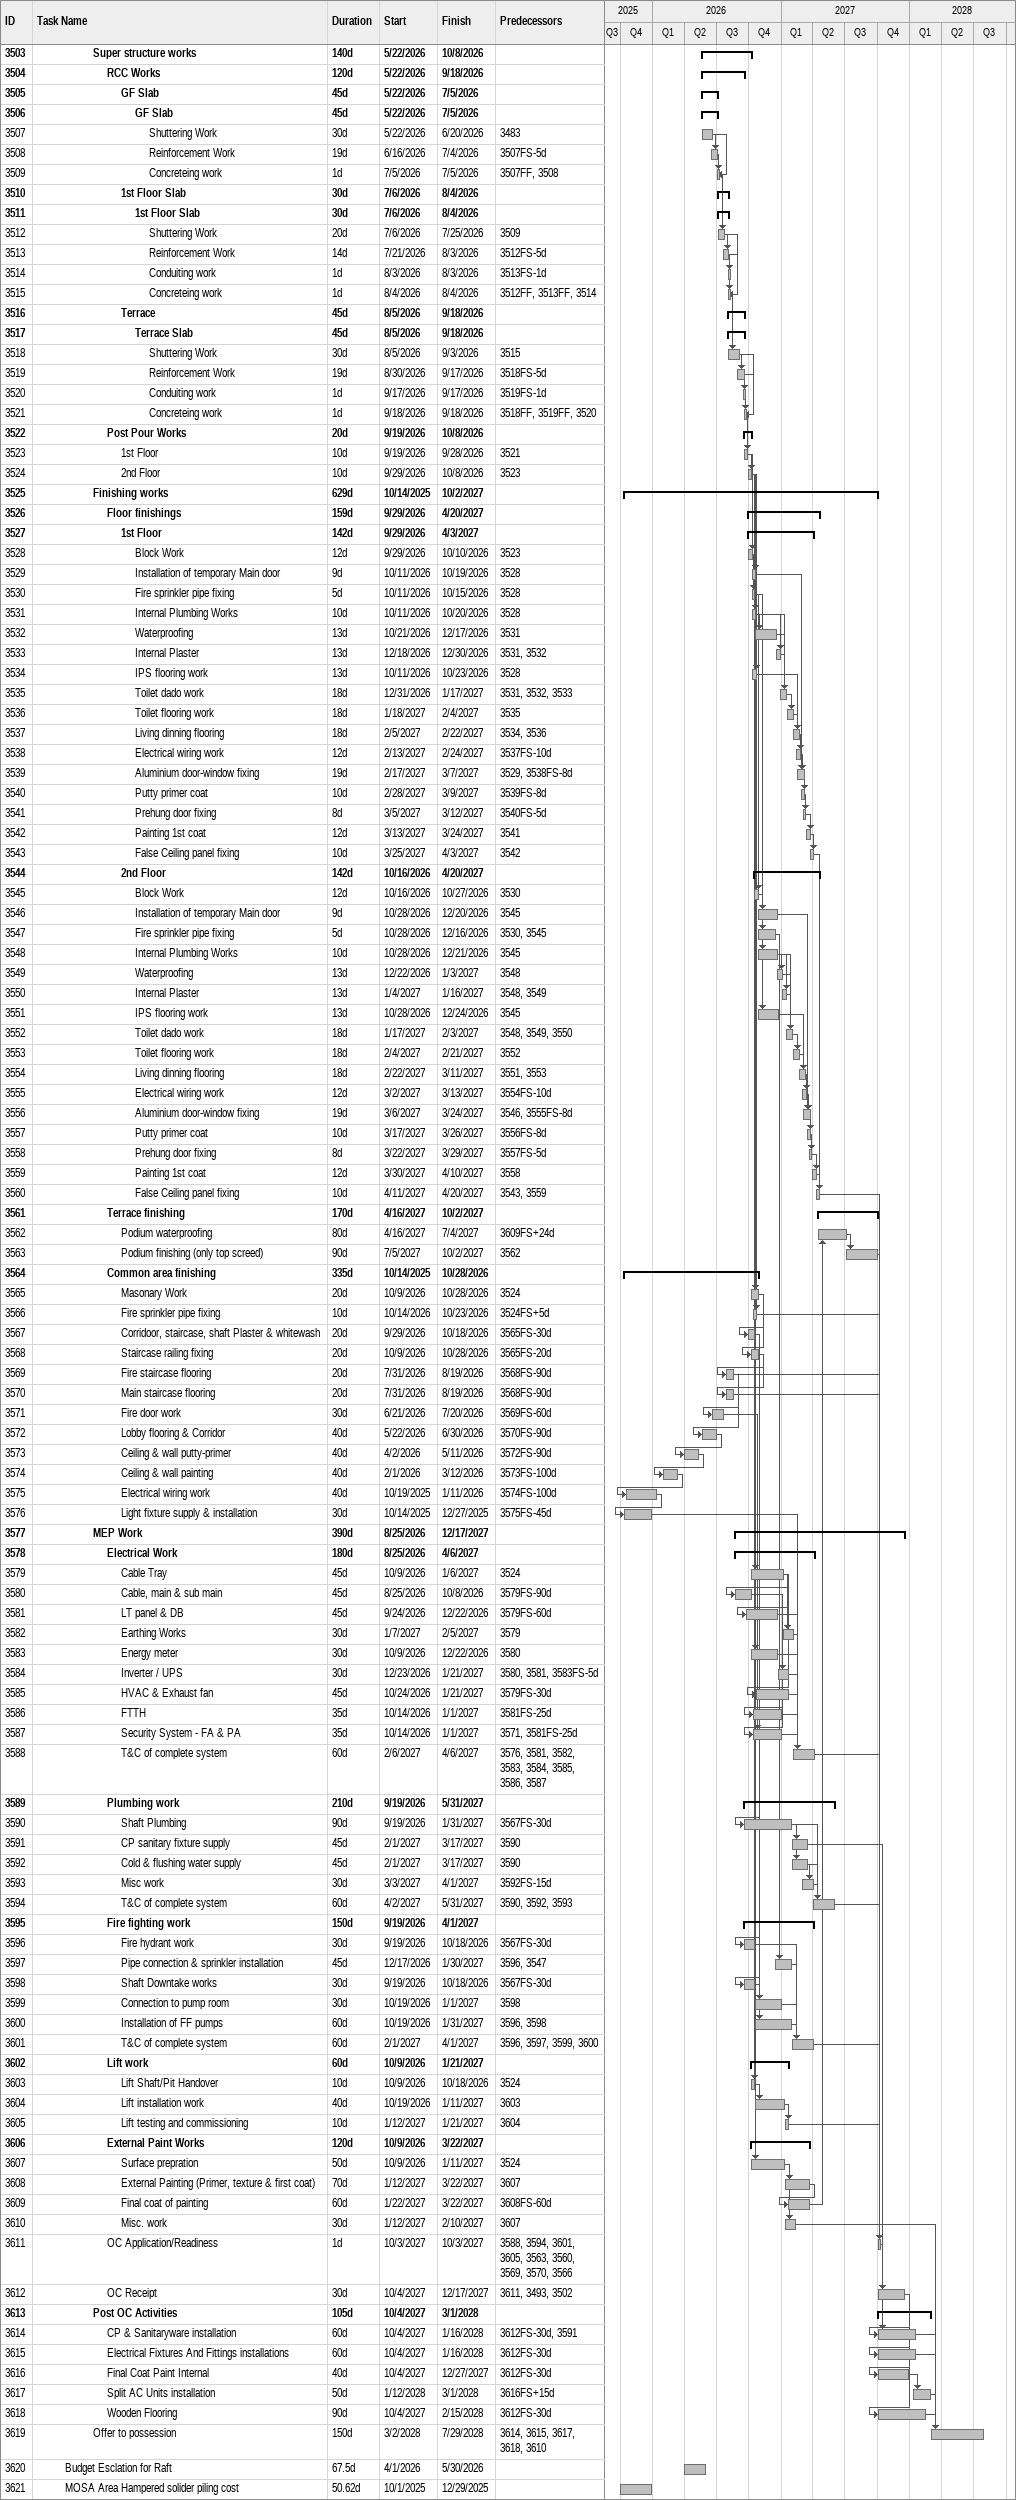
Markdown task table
| ID | Level | Task | Duration | Start | Finish | Predecessors |
|---|---|---|---|---|---|---|
| 3503 | 5 | **Super structure works** | 140d | 2026-05-22 | 2026-10-08 |  |
| 3504 | 6 | **RCC Works** | 120d | 2026-05-22 | 2026-09-18 |  |
| 3505 | 7 | **GF Slab** | 45d | 2026-05-22 | 2026-07-05 |  |
| 3506 | 8 | **GF Slab** | 45d | 2026-05-22 | 2026-07-05 |  |
| 3507 | 9 | Shuttering Work | 30d | 2026-05-22 | 2026-06-20 | 3483 |
| 3508 | 9 | Reinforcement Work | 19d | 2026-06-16 | 2026-07-04 | 3507FS-5d |
| 3509 | 9 | Concreteing work | 1d | 2026-07-05 | 2026-07-05 | 3507FF, 3508 |
| 3510 | 7 | **1st Floor Slab** | 30d | 2026-07-06 | 2026-08-04 |  |
| 3511 | 8 | **1st Floor Slab** | 30d | 2026-07-06 | 2026-08-04 |  |
| 3512 | 9 | Shuttering Work | 20d | 2026-07-06 | 2026-07-25 | 3509 |
| 3513 | 9 | Reinforcement Work | 14d | 2026-07-21 | 2026-08-03 | 3512FS-5d |
| 3514 | 9 | Conduiting work | 1d | 2026-08-03 | 2026-08-03 | 3513FS-1d |
| 3515 | 9 | Concreteing work | 1d | 2026-08-04 | 2026-08-04 | 3512FF, 3513FF, 3514 |
| 3516 | 7 | **Terrace** | 45d | 2026-08-05 | 2026-09-18 |  |
| 3517 | 8 | **Terrace Slab** | 45d | 2026-08-05 | 2026-09-18 |  |
| 3518 | 9 | Shuttering Work | 30d | 2026-08-05 | 2026-09-03 | 3515 |
| 3519 | 9 | Reinforcement Work | 19d | 2026-08-30 | 2026-09-17 | 3518FS-5d |
| 3520 | 9 | Conduiting work | 1d | 2026-09-17 | 2026-09-17 | 3519FS-1d |
| 3521 | 9 | Concreteing work | 1d | 2026-09-18 | 2026-09-18 | 3518FF, 3519FF, 3520 |
| 3522 | 6 | **Post Pour Works** | 20d | 2026-09-19 | 2026-10-08 |  |
| 3523 | 7 | 1st Floor | 10d | 2026-09-19 | 2026-09-28 | 3521 |
| 3524 | 7 | 2nd Floor | 10d | 2026-09-29 | 2026-10-08 | 3523 |
| 3525 | 5 | **Finishing works** | 629d | 2025-10-14 | 2027-10-02 |  |
| 3526 | 6 | **Floor finishings** | 159d | 2026-09-29 | 2027-04-20 |  |
| 3527 | 7 | **1st Floor** | 142d | 2026-09-29 | 2027-04-03 |  |
| 3528 | 8 | Block Work | 12d | 2026-09-29 | 2026-10-10 | 3523 |
| 3529 | 8 | Installation of temporary Main door | 9d | 2026-10-11 | 2026-10-19 | 3528 |
| 3530 | 8 | Fire sprinkler pipe fixing | 5d | 2026-10-11 | 2026-10-15 | 3528 |
| 3531 | 8 | Internal Plumbing Works | 10d | 2026-10-11 | 2026-10-20 | 3528 |
| 3532 | 8 | Waterproofing | 13d | 2026-10-21 | 2026-12-17 | 3531 |
| 3533 | 8 | Internal Plaster | 13d | 2026-12-18 | 2026-12-30 | 3531, 3532 |
| 3534 | 8 | IPS flooring work | 13d | 2026-10-11 | 2026-10-23 | 3528 |
| 3535 | 8 | Toilet dado work | 18d | 2026-12-31 | 2027-01-17 | 3531, 3532, 3533 |
| 3536 | 8 | Toilet flooring work | 18d | 2027-01-18 | 2027-02-04 | 3535 |
| 3537 | 8 | Living dinning flooring | 18d | 2027-02-05 | 2027-02-22 | 3534, 3536 |
| 3538 | 8 | Electrical wiring work | 12d | 2027-02-13 | 2027-02-24 | 3537FS-10d |
| 3539 | 8 | Aluminium door-window fixing | 19d | 2027-02-17 | 2027-03-07 | 3529, 3538FS-8d |
| 3540 | 8 | Putty primer coat | 10d | 2027-02-28 | 2027-03-09 | 3539FS-8d |
| 3541 | 8 | Prehung door fixing | 8d | 2027-03-05 | 2027-03-12 | 3540FS-5d |
| 3542 | 8 | Painting 1st coat | 12d | 2027-03-13 | 2027-03-24 | 3541 |
| 3543 | 8 | False Ceiling panel fixing | 10d | 2027-03-25 | 2027-04-03 | 3542 |
| 3544 | 7 | **2nd Floor** | 142d | 2026-10-16 | 2027-04-20 |  |
| 3545 | 8 | Block Work | 12d | 2026-10-16 | 2026-10-27 | 3530 |
| 3546 | 8 | Installation of temporary Main door | 9d | 2026-10-28 | 2026-12-20 | 3545 |
| 3547 | 8 | Fire sprinkler pipe fixing | 5d | 2026-10-28 | 2026-12-16 | 3530, 3545 |
| 3548 | 8 | Internal Plumbing Works | 10d | 2026-10-28 | 2026-12-21 | 3545 |
| 3549 | 8 | Waterproofing | 13d | 2026-12-22 | 2027-01-03 | 3548 |
| 3550 | 8 | Internal Plaster | 13d | 2027-01-04 | 2027-01-16 | 3548, 3549 |
| 3551 | 8 | IPS flooring work | 13d | 2026-10-28 | 2026-12-24 | 3545 |
| 3552 | 8 | Toilet dado work | 18d | 2027-01-17 | 2027-02-03 | 3548, 3549, 3550 |
| 3553 | 8 | Toilet flooring work | 18d | 2027-02-04 | 2027-02-21 | 3552 |
| 3554 | 8 | Living dinning flooring | 18d | 2027-02-22 | 2027-03-11 | 3551, 3553 |
| 3555 | 8 | Electrical wiring work | 12d | 2027-03-02 | 2027-03-13 | 3554FS-10d |
| 3556 | 8 | Aluminium door-window fixing | 19d | 2027-03-06 | 2027-03-24 | 3546, 3555FS-8d |
| 3557 | 8 | Putty primer coat | 10d | 2027-03-17 | 2027-03-26 | 3556FS-8d |
| 3558 | 8 | Prehung door fixing | 8d | 2027-03-22 | 2027-03-29 | 3557FS-5d |
| 3559 | 8 | Painting 1st coat | 12d | 2027-03-30 | 2027-04-10 | 3558 |
| 3560 | 8 | False Ceiling panel fixing | 10d | 2027-04-11 | 2027-04-20 | 3543, 3559 |
| 3561 | 6 | **Terrace finishing** | 170d | 2027-04-16 | 2027-10-02 |  |
| 3562 | 7 | Podium waterproofing | 80d | 2027-04-16 | 2027-07-04 | 3609FS+24d |
| 3563 | 7 | Podium finishing (only top screed) | 90d | 2027-07-05 | 2027-10-02 | 3562 |
| 3564 | 6 | **Common area finishing** | 335d | 2025-10-14 | 2026-10-28 |  |
| 3565 | 7 | Masonary Work | 20d | 2026-10-09 | 2026-10-28 | 3524 |
| 3566 | 7 | Fire sprinkler pipe fixing | 10d | 2026-10-14 | 2026-10-23 | 3524FS+5d |
| 3567 | 7 | Corridoor, staircase, shaft Plaster & whitewash | 20d | 2026-09-29 | 2026-10-18 | 3565FS-30d |
| 3568 | 7 | Staircase railing fixing | 20d | 2026-10-09 | 2026-10-28 | 3565FS-20d |
| 3569 | 7 | Fire staircase flooring | 20d | 2026-07-31 | 2026-08-19 | 3568FS-90d |
| 3570 | 7 | Main staircase flooring | 20d | 2026-07-31 | 2026-08-19 | 3568FS-90d |
| 3571 | 7 | Fire door work | 30d | 2026-06-21 | 2026-07-20 | 3569FS-60d |
| 3572 | 7 | Lobby flooring & Corridor | 40d | 2026-05-22 | 2026-06-30 | 3570FS-90d |
| 3573 | 7 | Ceiling & wall putty-primer | 40d | 2026-04-02 | 2026-05-11 | 3572FS-90d |
| 3574 | 7 | Ceiling & wall painting | 40d | 2026-02-01 | 2026-03-12 | 3573FS-100d |
| 3575 | 7 | Electrical wiring work | 40d | 2025-10-19 | 2026-01-11 | 3574FS-100d |
| 3576 | 7 | Light fixture supply & installation | 30d | 2025-10-14 | 2025-12-27 | 3575FS-45d |
| 3577 | 5 | **MEP Work** | 390d | 2026-08-25 | 2027-12-17 |  |
| 3578 | 6 | **Electrical Work** | 180d | 2026-08-25 | 2027-04-06 |  |
| 3579 | 7 | Cable Tray | 45d | 2026-10-09 | 2027-01-06 | 3524 |
| 3580 | 7 | Cable, main & sub main | 45d | 2026-08-25 | 2026-10-08 | 3579FS-90d |
| 3581 | 7 | LT panel & DB | 45d | 2026-09-24 | 2026-12-22 | 3579FS-60d |
| 3582 | 7 | Earthing Works | 30d | 2027-01-07 | 2027-02-05 | 3579 |
| 3583 | 7 | Energy meter | 30d | 2026-10-09 | 2026-12-22 | 3580 |
| 3584 | 7 | Inverter / UPS | 30d | 2026-12-23 | 2027-01-21 | 3580, 3581, 3583FS-5d |
| 3585 | 7 | HVAC & Exhaust fan | 45d | 2026-10-24 | 2027-01-21 | 3579FS-30d |
| 3586 | 7 | FTTH | 35d | 2026-10-14 | 2027-01-01 | 3581FS-25d |
| 3587 | 7 | Security System - FA & PA | 35d | 2026-10-14 | 2027-01-01 | 3571, 3581FS-25d |
| 3588 | 7 | T&C of complete system | 60d | 2027-02-06 | 2027-04-06 | 3576, 3581, 3582, 3583, 3584, 3585, 3586, 3587 |
| 3589 | 6 | **Plumbing work** | 210d | 2026-09-19 | 2027-05-31 |  |
| 3590 | 7 | Shaft Plumbing | 90d | 2026-09-19 | 2027-01-31 | 3567FS-30d |
| 3591 | 7 | CP sanitary fixture supply | 45d | 2027-02-01 | 2027-03-17 | 3590 |
| 3592 | 7 | Cold & flushing water supply | 45d | 2027-02-01 | 2027-03-17 | 3590 |
| 3593 | 7 | Misc work | 30d | 2027-03-03 | 2027-04-01 | 3592FS-15d |
| 3594 | 7 | T&C of complete system | 60d | 2027-04-02 | 2027-05-31 | 3590, 3592, 3593 |
| 3595 | 6 | **Fire fighting work** | 150d | 2026-09-19 | 2027-04-01 |  |
| 3596 | 7 | Fire hydrant work | 30d | 2026-09-19 | 2026-10-18 | 3567FS-30d |
| 3597 | 7 | Pipe connection & sprinkler installation | 45d | 2026-12-17 | 2027-01-30 | 3596, 3547 |
| 3598 | 7 | Shaft Downtake works | 30d | 2026-09-19 | 2026-10-18 | 3567FS-30d |
| 3599 | 7 | Connection to pump room | 30d | 2026-10-19 | 2027-01-01 | 3598 |
| 3600 | 7 | Installation of FF pumps | 60d | 2026-10-19 | 2027-01-31 | 3596, 3598 |
| 3601 | 7 | T&C of complete system | 60d | 2027-02-01 | 2027-04-01 | 3596, 3597, 3599, 3600 |
| 3602 | 6 | **Lift work** | 60d | 2026-10-09 | 2027-01-21 |  |
| 3603 | 7 | Lift Shaft/Pit Handover | 10d | 2026-10-09 | 2026-10-18 | 3524 |
| 3604 | 7 | Lift installation work | 40d | 2026-10-19 | 2027-01-11 | 3603 |
| 3605 | 7 | Lift testing and commissioning | 10d | 2027-01-12 | 2027-01-21 | 3604 |
| 3606 | 6 | **External Paint Works** | 120d | 2026-10-09 | 2027-03-22 |  |
| 3607 | 7 | Surface prepration | 50d | 2026-10-09 | 2027-01-11 | 3524 |
| 3608 | 7 | External Painting (Primer, texture & first coat) | 70d | 2027-01-12 | 2027-03-22 | 3607 |
| 3609 | 7 | Final coat of painting | 60d | 2027-01-22 | 2027-03-22 | 3608FS-60d |
| 3610 | 7 | Misc. work | 30d | 2027-01-12 | 2027-02-10 | 3607 |
| 3611 | 6 | OC Application/Readiness | 1d | 2027-10-03 | 2027-10-03 | 3588, 3594, 3601, 3605, 3563, 3560, 3569, 3570, 3566 |
| 3612 | 6 | OC Receipt | 30d | 2027-10-04 | 2027-12-17 | 3611, 3493, 3502 |
| 3613 | 5 | **Post OC Activities** | 105d | 2027-10-04 | 2028-03-01 |  |
| 3614 | 6 | CP & Sanitaryware installation | 60d | 2027-10-04 | 2028-01-16 | 3612FS-30d, 3591 |
| 3615 | 6 | Electrical Fixtures And Fittings installations | 60d | 2027-10-04 | 2028-01-16 | 3612FS-30d |
| 3616 | 6 | Final Coat Paint Internal | 40d | 2027-10-04 | 2027-12-27 | 3612FS-30d |
| 3617 | 6 | Split AC Units installation | 50d | 2028-01-12 | 2028-03-01 | 3616FS+15d |
| 3618 | 6 | Wooden Flooring | 90d | 2027-10-04 | 2028-02-15 | 3612FS-30d |
| 3619 | 5 | Offer to possession | 150d | 2028-03-02 | 2028-07-29 | 3614, 3615, 3617, 3618, 3610 |
| 3620 | 3 | Budget Esclation for Raft | 67.5d | 2026-04-01 | 2026-05-30 |  |
| 3621 | 3 | MOSA Area Hampered solider piling cost | 50.62d | 2025-10-01 | 2025-12-29 |  |
